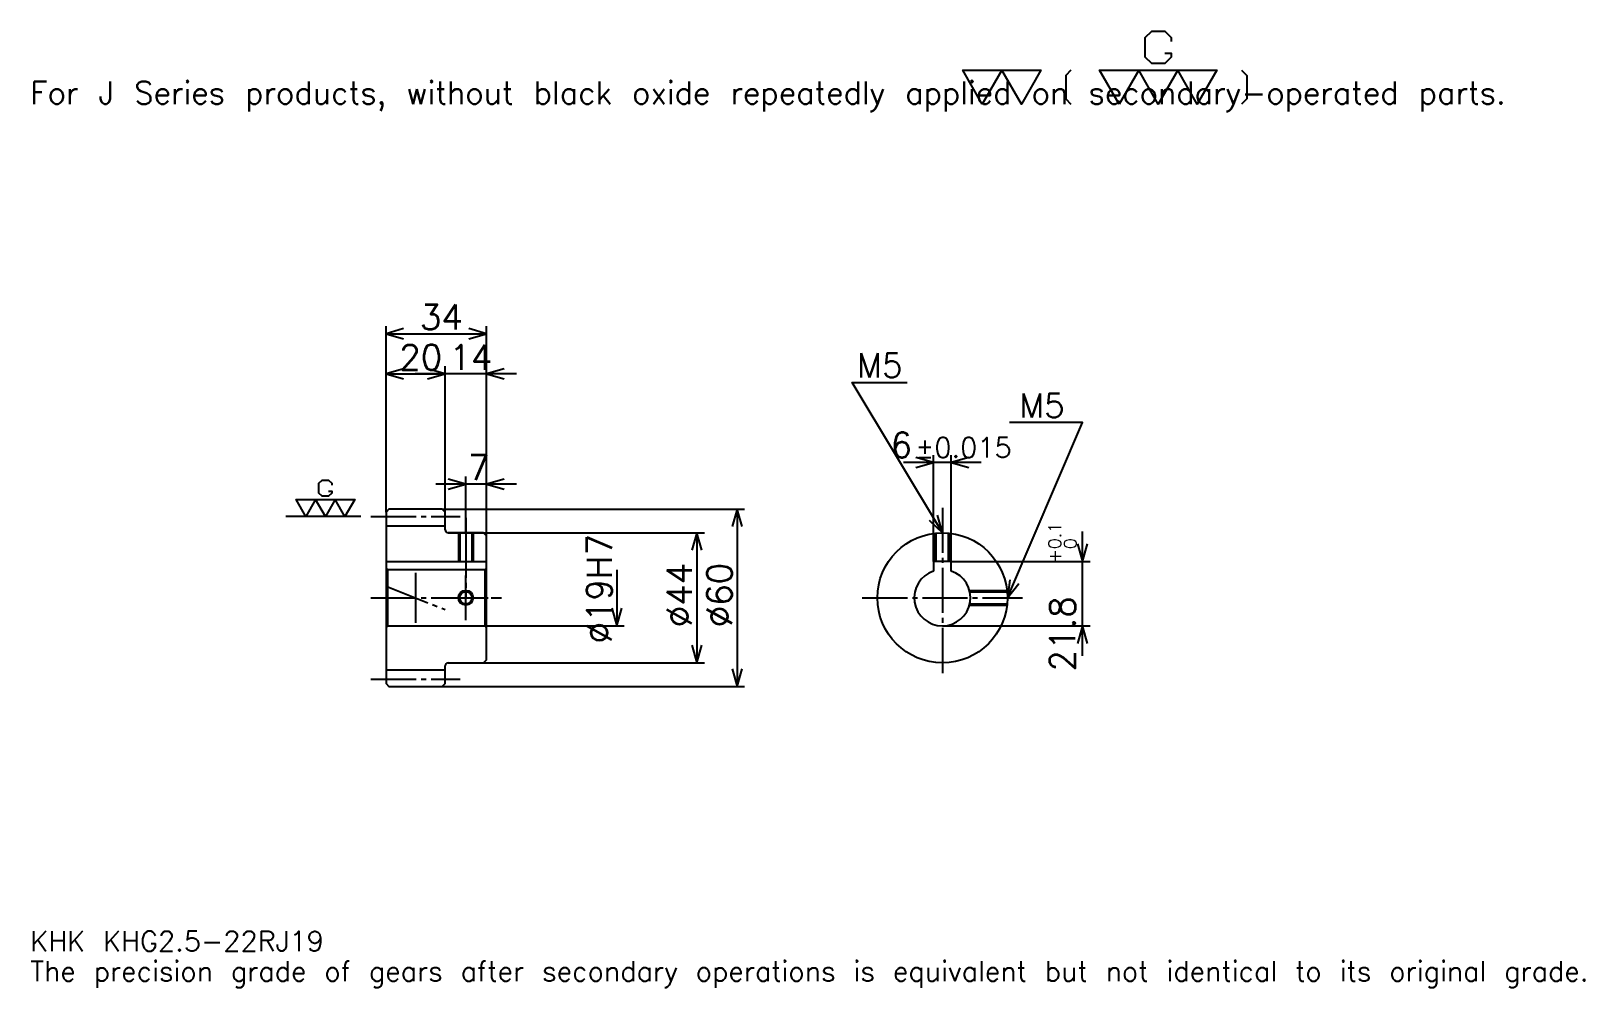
# Model space of a CAD drawing. Extents: x 17 to 543, y 6 to 330.
import ezdxf

# ---------------------------------------------------------------- set-up
doc = ezdxf.new("R2010")
doc.units = 0
doc.linetypes.add('DASHDOT', pattern=[20.347826, 15.26087, -1.695652, 1.695652, -1.695652])
doc.layers.get('0').update_dxf_attribs({"linetype": 'CONTINUOUS'})
doc.layers.add('DASHDOT', color=6, linetype='DASHDOT')
doc.styles.add('KANJI', font='TXT', dxfattribs={"bigfont": 'BIGFONT'})

msp = doc.modelspace()

# ---------------------------------------------------------------- linework, layer by layer
at = {"color": 5}
for p, q in [((137.347839, 168.195648), (137.347839, 230.086945)), ((137.347839, 227.543472), (171.347839, 227.543472)), ((171.347839, 168.195648), (171.347839, 230.086945)), ((157.347839, 168.195648), (157.347839, 216.521729)), ((137.347839, 213.978256), (157.347839, 213.978256)), ((181.521759, 213.978256), (147.17392, 213.978256)), ((322.608704, 150.495651), (322.608704, 186.478256)), ((328.608704, 150.495651), (328.608704, 186.478256)), ((164.347839, 168.195648), (164.347839, 179.217392)), ((338.782623, 183.934784), (312.434784, 183.934784)), ((181.521759, 176.673904), (154.17392, 176.673904)), ((137.347839, 167.195648), (137.347839, 168.195648)), ((156.347839, 168.195648), (171.347839, 168.195648)), ((157.347839, 167.195648), (157.347839, 168.195648)), ((164.347839, 160.195648), (164.347839, 168.195648)), ((164.347839, 160.195648), (164.347839, 168.195648)), ((171.347839, 168.195648), (258.67392, 168.195648)), ((171.347839, 159.195648), (171.347839, 168.195648)), ((256.130432, 168.195648), (256.130432, 108.195648)), ((158.347839, 160.195648), (171.347839, 160.195648)), ((171.347839, 160.195648), (245.108704, 160.195648)), ((242.565231, 160.195648), (242.565231, 116.195648)), ((373.043488, 118.521736), (373.043488, 160.669556)), ((215.434799, 147.695648), (215.434799, 128.695648)), ((328.608704, 150.495651), (375.586975, 150.495651)), ((171.347839, 128.695648), (217.978271, 128.695648)), ((325.608704, 128.695648), (375.586975, 128.695648)), ((158.347839, 116.195648), (171.347839, 116.195648)), ((171.347839, 116.195648), (245.108704, 116.195648)), ((156.347839, 108.195648), (171.347839, 108.195648)), ((171.347839, 108.195648), (258.67392, 108.195648))]:
    msp.add_line(p, q, dxfattribs=at)
at = {"color": 7}
for p, q in [((128.869583, 165.695648), (103.434799, 165.695648)), ((147.347839, 146.673904), (147.347839, 129.717392))]:
    msp.add_line(p, q, dxfattribs=at)
at = {"color": 4}
for p, q in [((137.347839, 162.570648), (157.347839, 162.570648)), ((137.347839, 150.495651), (171.347839, 150.495651)), ((137.847839, 147.695648), (137.847839, 128.695648)), ((170.847839, 147.695648), (171.347839, 148.195648)), ((170.847839, 128.695648), (171.347839, 128.195648)), ((137.347839, 113.820648), (157.347839, 113.820648))]:
    msp.add_line(p, q, dxfattribs=at)
at = {"color": 7}
for points in [[(400.852173, 322.411285), (403.056519, 322.411285), (403.056519, 321.088684), (400.852173, 318.884338), (396.443481, 318.884338), (394.239136, 321.088684), (394.239136, 327.701721), (396.443481, 329.906067), (400.852173, 329.906067), (403.056519, 327.701721), (403.056519, 326.37912)], [(339.130432, 305.217377), (332.517395, 316.679993), (358.969574, 316.679993), (352.356506, 305.217377), (345.743469, 316.679993), (339.130432, 305.217377)], [(369.109558, 316.679993), (367.346069, 314.916504), (367.346069, 306.980865), (369.109558, 305.217377)], [(385.421722, 305.217377), (378.808685, 316.679993), (418.486938, 316.679993), (411.873901, 305.217377), (405.260864, 316.679993), (398.647827, 305.217377), (392.03479, 316.679993), (385.421722, 305.217377)], [(426.863464, 316.679993), (428.626953, 314.916504), (428.626953, 306.980865), (426.863464, 305.217377)], [(117.932625, 174.292603), (119.034798, 174.292603), (119.034798, 173.631302), (117.932625, 172.529129), (115.728271, 172.529129), (114.626099, 173.631302), (114.626099, 176.93782), (115.728271, 178.039993), (117.932625, 178.039993), (119.034798, 176.93782), (119.034798, 176.27652)], [(110.217407, 165.695648), (106.910881, 171.426956), (126.750015, 171.426956), (123.443489, 165.695648), (120.136971, 171.426956), (116.830444, 165.695648), (113.523926, 171.426956), (110.217407, 165.695648)]]:
    msp.add_lwpolyline(points, dxfattribs=at)
at = {"color": 5}
for points in [[(143.282623, 229.239136), (137.347839, 227.543472), (143.282623, 225.847809)], [(165.413055, 225.847809), (171.347839, 227.543472), (165.413055, 229.239136)], [(143.282623, 215.67392), (137.347839, 213.978256), (143.282623, 212.282593)], [(151.413055, 212.282593), (157.347839, 213.978256), (151.413055, 215.67392)], [(151.413055, 212.282593), (157.347839, 213.978256), (151.413055, 215.67392)], [(177.282623, 215.67392), (171.347839, 213.978256), (177.282623, 212.282593)], [(325.608704, 160.195648), (295.086975, 211.065216), (313.739136, 211.065216)], [(347.608704, 138.195648), (373.043488, 197.5), (348.286957, 197.5)], [(316.67392, 182.23912), (322.608704, 183.934784), (316.67392, 185.630432)], [(334.543488, 185.630432), (328.608704, 183.934784), (334.543488, 182.23912)], [(158.413055, 174.978256), (164.347839, 176.673904), (158.413055, 178.369568)], [(177.282623, 178.369568), (171.347839, 176.673904), (177.282623, 174.978256)], [(257.826111, 162.260864), (256.130432, 168.195648), (254.434784, 162.260864)], [(321.101257, 164.412277), (325.608704, 160.195648), (324.009277, 166.157089)], [(244.260895, 154.260864), (242.565231, 160.195648), (240.869568, 154.260864)], [(371.347839, 156.430435), (373.043488, 150.495651), (374.739136, 156.430435)], [(348.389587, 144.318314), (347.608704, 138.195648), (351.506348, 142.981583)], [(213.739136, 134.630432), (215.434799, 128.695648), (217.130463, 134.630432)], [(374.739136, 122.760864), (373.043488, 128.695648), (371.347839, 122.760864)], [(240.869568, 122.130432), (242.565231, 116.195648), (244.260895, 122.130432)], [(254.434784, 114.130432), (256.130432, 108.195648), (257.826111, 114.130432)]]:
    msp.add_lwpolyline(points, dxfattribs=at)
at = {"color": 4}
for points in [[(157.347839, 161.195648), (157.347839, 167.195648), (156.347839, 168.195648), (138.347839, 168.195648), (137.347839, 167.195648), (137.347839, 128.195648)], [(158.347839, 116.195648), (170.347839, 116.195648), (171.347839, 117.195648), (171.347839, 159.195648), (170.347839, 160.195648), (158.347839, 160.195648)], [(161.847839, 160.195648), (161.847839, 150.495651)], [(162.282837, 160.195648), (162.282837, 150.495651)], [(166.412842, 160.195648), (166.412842, 150.495651)], [(166.847839, 160.195648), (166.847839, 150.495651)], [(323.108704, 150.495651), (323.108704, 160.053146)], [(323.543701, 150.495651), (323.543701, 160.098526)], [(327.673706, 150.495651), (327.673706, 160.098526)], [(328.108704, 150.495651), (328.108704, 160.053146)], [(137.347839, 128.195648), (137.847839, 128.695648), (170.847839, 128.695648), (170.847839, 147.695648), (137.847839, 147.695648), (137.347839, 148.195648)], [(328.608704, 147.209534), (328.608704, 150.495651), (322.608704, 150.495651), (322.608704, 147.209534)], [(334.773865, 140.695648), (347.466187, 140.695648)], [(334.881561, 140.260651), (347.511597, 140.260651)], [(334.773865, 135.695648), (347.466187, 135.695648)], [(334.881561, 136.130646), (347.511597, 136.130646)], [(137.347839, 128.195648), (137.347839, 109.195648), (138.347839, 108.195648), (156.347839, 108.195648), (157.347839, 109.195648), (157.347839, 115.195648)]]:
    msp.add_lwpolyline(points, dxfattribs=at)
for centre, radius in [((325.608704, 138.195648), 22), ((164.347839, 138.195648), 2.065)]:
    msp.add_circle(centre, radius, dxfattribs=at)
at = {"color": 7}
msp.add_circle((164.347839, 138.195648), 2.5, dxfattribs=at)
at = {"color": 4}
for centre, radius, start, end in [((158.347839, 161.195648), 1, 180, 270), ((325.608704, 138.195648), 9.5, 108.40848033, 71.59151967), ((158.347839, 115.195648), 1, 90, 180)]:
    msp.add_arc(centre, radius, start, end, dxfattribs=at)
at = {"layer": 'DASHDOT', "color": 7}
for p, q in [((325.608704, 168.673904), (325.608704, 111.108688)), ((132.26088, 165.695648), (162.434799, 165.695648)), ((164.347839, 160.195648), (164.347839, 138.195648)), ((137.347839, 142.13475), (157.347839, 134.256546)), ((132.26088, 138.195648), (176.434799, 138.195648)), ((298.521759, 138.195648), (352.695679, 138.195648)), ((132.26088, 110.695648), (162.434799, 110.695648))]:
    msp.add_line(p, q, dxfattribs=at)
for points in [[(164.347839, 165.282608), (164.347839, 145.408691)], [(164.347839, 130.608688), (164.347839, 145.782608)], [(156.76088, 138.195648), (171.934799, 138.195648)]]:
    msp.add_lwpolyline(points, dxfattribs=at)

# ---------------------------------------------------------------- texts
at = {"color": 7, "style": 'KANJI'}
for s, height, p in [('For J Series products, without black oxide repeatedly applied on secondary-operated parts.', 7.630435, (16.956522, 305.217377)), ('34', 8.478261, (148.836975, 228.899994)), ('20', 8.478261, (141.836975, 215.334778)), ('14', 8.478261, (158.836975, 215.334778)), ('M5', 8.139131, (296.782623, 212.760864)), ('M5', 8.139131, (351.678284, 199.195648)), ('6', 8.478261, (308.10791, 185.630432)), ('%%p0.015', 6.782609, (316.500336, 185.630432)), ('7', 8.478261, (165.092407, 178.030426)), ('KHK KHG2.5-22RJ19', 6.782609, (16.956522, 18.652174)), ('The precision grade of gears after secondary operations is equivalent but not identical to its original grade.', 6.782609, (16.956522, 8.478261))]:
    msp.add_text(s, height=height, dxfattribs=at).set_placement(p)
for s, height, p in [('%%c19H7', 8.478261, (213.739136, 122.722824)), ('0.1', 4.23913, (365.752197, 154.686188)), ('0', 4.23913, (371.008698, 154.686188)), ('+', 4.23913, (365.752197, 149.938354)), ('%%c44', 8.478261, (240.869568, 128.233688)), ('%%c60', 8.478261, (254.434784, 128.233688)), ('21.8', 8.478261, (370.5, 113.241089))]:
    msp.add_text(s, height=height, rotation=90, dxfattribs=at).set_placement(p)

doc.saveas('drawing.dxf')
